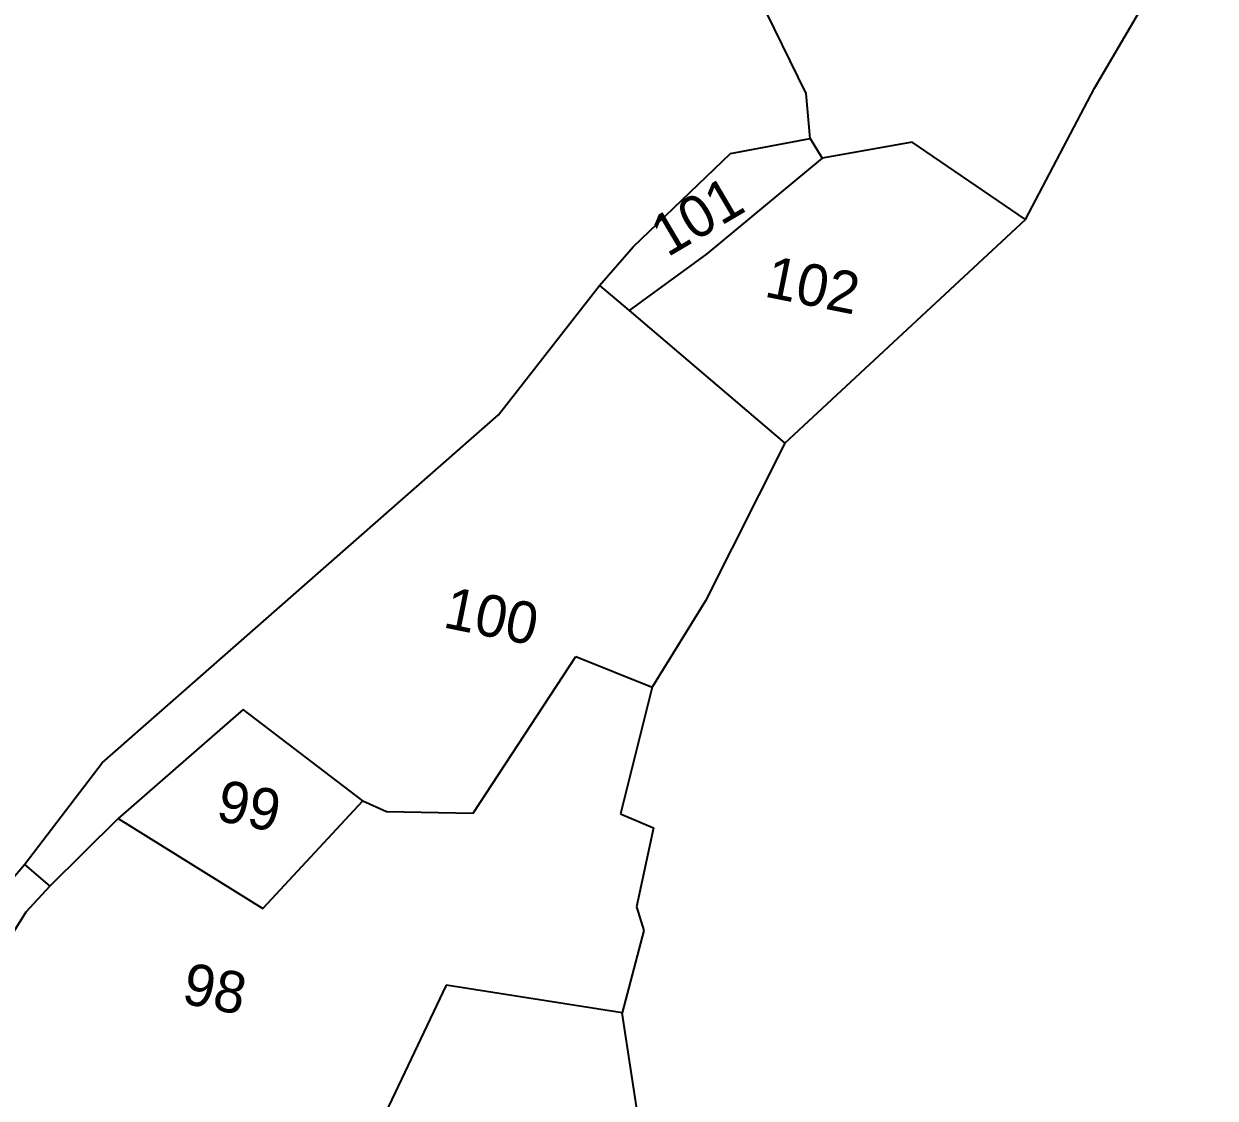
# Model space of a CAD drawing. Header units: metres. Extents: x 278801 to 279668, y 2074665 to 2075564.
# Drawn here: x 279428.9 to 279493.2, y 2075313.8 to 2075371.8 of the extents above; entities that cross this region are included whole.
import ezdxf
from ezdxf.enums import TextEntityAlignment as Align

# ---------------------------------------------------------------- set-up
doc = ezdxf.new("R2010")
doc.units = ezdxf.units.M
doc.layers.add('POLY_PARCEL', color=6, linetype='Continuous')
doc.layers.add('TEXT_PARCEL', color=7, linetype='Continuous')
doc.styles.add('TEXT_MAP', font='', dxfattribs={"height": 1.8})
doc.styles.get('TEXT_MAP').set_extended_font_data('Kruti Dev 050')

msp = doc.modelspace()

# ---------------------------------------------------------------- linework, layer by layer
at = {"layer": 'POLY_PARCEL'}
for p, q in [((279471.106, 2075368.082), (279454.291, 2075402.487)), ((279486.667, 2075368.366), (279493.185, 2075379.514)), ((279482.946, 2075361.265), (279486.667, 2075368.366)), ((279471.316, 2075365.645), (279471.106, 2075368.082)), ((279467.015, 2075364.842), (279471.316, 2075365.645)), ((279471.316, 2075365.645), (279471.971, 2075364.583)), ((279476.816, 2075365.442), (279471.971, 2075364.583)), ((279482.946, 2075361.265), (279476.816, 2075365.442)), ((279461.755, 2075359.796), (279467.015, 2075364.842)), ((279471.971, 2075364.583), (279465.73, 2075359.419)), ((279469.95, 2075349.189), (279482.946, 2075361.265)), ((279459.948, 2075357.711), (279461.755, 2075359.796)), ((279465.73, 2075359.419), (279461.539, 2075356.355)), ((279454.483, 2075350.719), (279459.948, 2075357.711)), ((279459.948, 2075357.711), (279461.539, 2075356.355)), ((279461.539, 2075356.355), (279469.95, 2075349.189)), ((279433.093, 2075331.923), (279454.483, 2075350.719)), ((279469.95, 2075349.189), (279465.671, 2075340.678)), ((279465.671, 2075340.678), (279462.781, 2075336.007)), ((279453.111, 2075329.205), (279458.661, 2075337.672)), ((279458.661, 2075337.672), (279462.781, 2075336.007)), ((279462.781, 2075336.007), (279461.08, 2075329.17)), ((279440.705, 2075334.804), (279433.954, 2075328.924)), ((279447.17, 2075329.874), (279440.705, 2075334.804)), ((279428.886, 2075326.433), (279433.093, 2075331.923)), ((279441.76, 2075324.062), (279447.17, 2075329.874)), ((279447.17, 2075329.874), (279448.44, 2075329.298)), ((279430.256, 2075325.255), (279433.954, 2075328.924)), ((279433.954, 2075328.924), (279441.76, 2075324.062)), ((279448.44, 2075329.298), (279453.111, 2075329.205)), ((279461.08, 2075329.17), (279462.863, 2075328.405)), ((279462.863, 2075328.405), (279461.937, 2075324.138)), ((279424.264, 2075320.975), (279428.886, 2075326.433)), ((279428.886, 2075326.433), (279430.256, 2075325.255)), ((279430.256, 2075325.255), (279428.962, 2075323.86)), ((279428.962, 2075323.86), (279426.156, 2075319.359)), ((279461.937, 2075324.138), (279462.341, 2075322.874)), ((279462.341, 2075322.874), (279461.163, 2075318.414)), ((279451.658, 2075319.91), (279444.229, 2075304.259)), ((279461.163, 2075318.414), (279451.658, 2075319.91)), ((279462.457, 2075310.055), (279461.163, 2075318.414))]:
    msp.add_line(p, q, dxfattribs=at)

# ---------------------------------------------------------------- texts
at = {"layer": 'TEXT_PARCEL', "style": 'TEXT_MAP'}
for s, rotation, p in [('101', 30.54096, (279465.2, 2075361.454)), ('102', 348.56843, (279471.464, 2075357.728)), ('100', 348.56843, (279454.116, 2075339.858)), ('99', 348.56843, (279441.028, 2075329.604)), ('98', 348.56843, (279439.178, 2075319.729))]:
    msp.add_text(s, height=2.2515, rotation=rotation, dxfattribs=at).set_placement(p, align=Align.MIDDLE)

doc.saveas('drawing.dxf')
